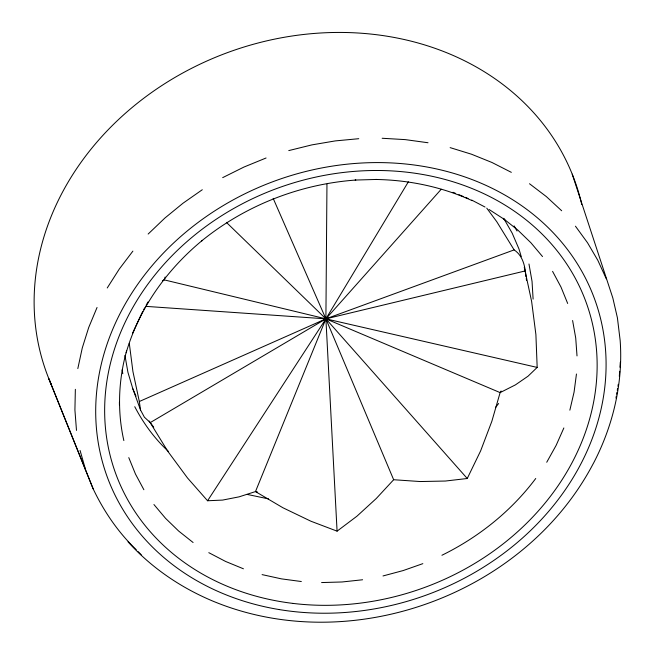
<?xml version="1.0" encoding="UTF-8"?>
<svg xmlns="http://www.w3.org/2000/svg" width="655" height="655" viewBox="0 0 655 655"><rect width="100%" height="100%" fill="white"/><g stroke="black" fill="none" stroke-linecap="round" stroke-linejoin="round"><path stroke-width="0.98" d="M326.96 184.186L325.895 318.846L337.079 531.156L310.92 521.224L282.894 507.748L255.483 491.577L239.091 496.842L222.594 500.084L207.57 500.756L187.51 477.978L167.754 451.229L149.184 421.001M75.358 389.324L74.916 409.981L76.488 430.409M123.852 440.578C117.147 411.045 118.449 380.031 126.587 350.924M619.319 376.322L619.671 371.287M619.957 367.25L620.31 362.215M576.457 373.997L574.067 392.124L569.858 410.161M615.97 398.109L616.298 396.16M616.617 394.212L616.944 392.271M617.272 390.298L617.608 388.309M617.943 386.319L618.271 384.321M77.822 368.593L82.276 347.944L88.703 327.516L97.046 307.482M162.465 280.856L164.258 279.881L165.109 277.032M126.169 352.758C138.983 308.456 166.91 269.516 202.329 240.369L201.674 240.893C245.273 205.474 299.834 184.055 355.837 180.043L355.133 180.059L376.609 179.445L375.716 179.47C408.876 180.002 441.978 186.831 472.181 200.676M132.58 333.133L142.765 311.322M563.865 427.952L556.136 445.367L546.737 462.258M337.079 531.156L356.918 516.214L376.314 498.463L393.655 479.73L420.199 481.54L445.408 481.032L467.252 478.502L480.647 450.837L491.848 421.296L500.125 392.607L501.075 391.019M143.74 309.561L144.722 307.801M146.188 305.165L147.956 301.996M408.376 181.787L325.895 318.846L207.57 500.756M107.24 287.971L119.218 269.131L132.891 251.111M495.778 407.173L498.643 403.488M535.733 478.494C511.227 511.187 478.527 537.288 441.928 555.26M441.208 189.27L325.895 318.846L150.257 422.598L144.378 417.186L140.53 409.997L132.818 388.743L127.93 372.318L124.941 355.387M524.262 267.24L531.631 301.439L535.896 334.541L537.174 367.422L528.045 376.191L515.428 384.87L500.125 392.607L325.895 318.846L164.258 279.881M148.153 234.04L164.888 218.041L182.982 203.238L202.289 189.737M222.684 177.636L243.996 167.033L266.077 157.994M140.53 409.997L139.319 401.523L325.895 318.846L514.126 249.899C523.206 255.949 525.105 266.593 525.957 276.639M422.835 563.652L403.144 570.57L383.011 575.958M288.765 150.593L311.886 144.886L335.27 140.907L358.752 138.704M525.064 270.974L325.895 318.846L145.549 306.344M362.6 579.765L342.066 581.976L321.589 582.565M382.152 138.27L405.298 139.621L428.018 142.749M268.55 498.897L247.344 494.451M301.325 581.525L281.437 578.864L262.09 574.615M257.415 491.97L255.483 491.577L325.895 318.846L273.176 198.367M537.174 367.422L325.895 318.846L226.393 222.373M450.141 147.629L471.502 154.22L491.954 162.481L511.334 172.339M453.023 192.292L455.25 193.209M458.909 194.715L463.494 196.606M465.328 197.36L468.079 198.49M243.431 568.794L225.623 561.466L208.798 552.673M471.723 200.094L485.027 207.037M489.097 209.51L504.874 219.736M529.502 183.736L546.327 196.574L561.679 210.763M503.359 218.59L517.81 230.069L530.902 242.759L542.52 256.555M193.094 542.504L178.635 531.025L165.551 518.334L153.933 504.53M168.515 451.492C154.654 438.76 143.445 423.359 134.758 406.698M136.24 549.709C118.187 532.368 103.883 511.391 93.141 488.826L48.92 378.909L93.141 488.826M138.213 551.715L141.251 554.801M128.044 541.857C151.845 568.237 181.934 588.46 214.75 601.896L216.396 602.551C352.84 657.014 524.229 594.29 592.89 464.305L593.749 462.733C613.195 425.259 623.241 382.7 620.154 340.444L617.411 317.814L612.834 298.009L572.216 174.132M467.252 478.502L325.895 318.846L393.655 479.73M150.257 422.598L153.737 427.216M486.763 208.143L496.801 221.75L514.126 249.899M575.45 226.196L587.527 242.768L597.835 260.346L606.293 278.809M514.109 225.893L517.024 230.994M503.662 218.287L512.21 233.213L518.965 248.957L521.265 256.686M552.574 271.358L560.983 287.037L567.672 303.462M143.879 489.735L135.47 474.056L128.781 457.624M132.818 388.743L136.003 396.169M80.074 450.46L85.641 469.979M139.319 401.523L132.924 371.524L129.297 343.384M572.601 320.516L575.72 338.046L577.014 355.927M528.97 263.998L532.04 281.372L533.113 299.106M122.133 369.838L122.812 373.702M526.252 278.531L526.546 280.422M119.406 402.137L119.439 405.167M51.229 384.411A281.003 238.821 -19.9 0 1 235.636 49.731A281.003 238.821 -19.9 0 1 581.755 204.491M293.227 603.435A250.308 212.736 -19.9 0 0 587.052 304.96A250.308 212.736 -19.9 0 0 172.396 255.335A250.308 212.736 -19.9 0 0 293.227 603.435M279.308 609.584A259.405 220.465 -19.9 0 0 598.817 312.026A259.405 220.465 -19.9 0 0 174.549 242.113A259.405 220.465 -19.9 0 0 279.308 609.584"/></g></svg>
